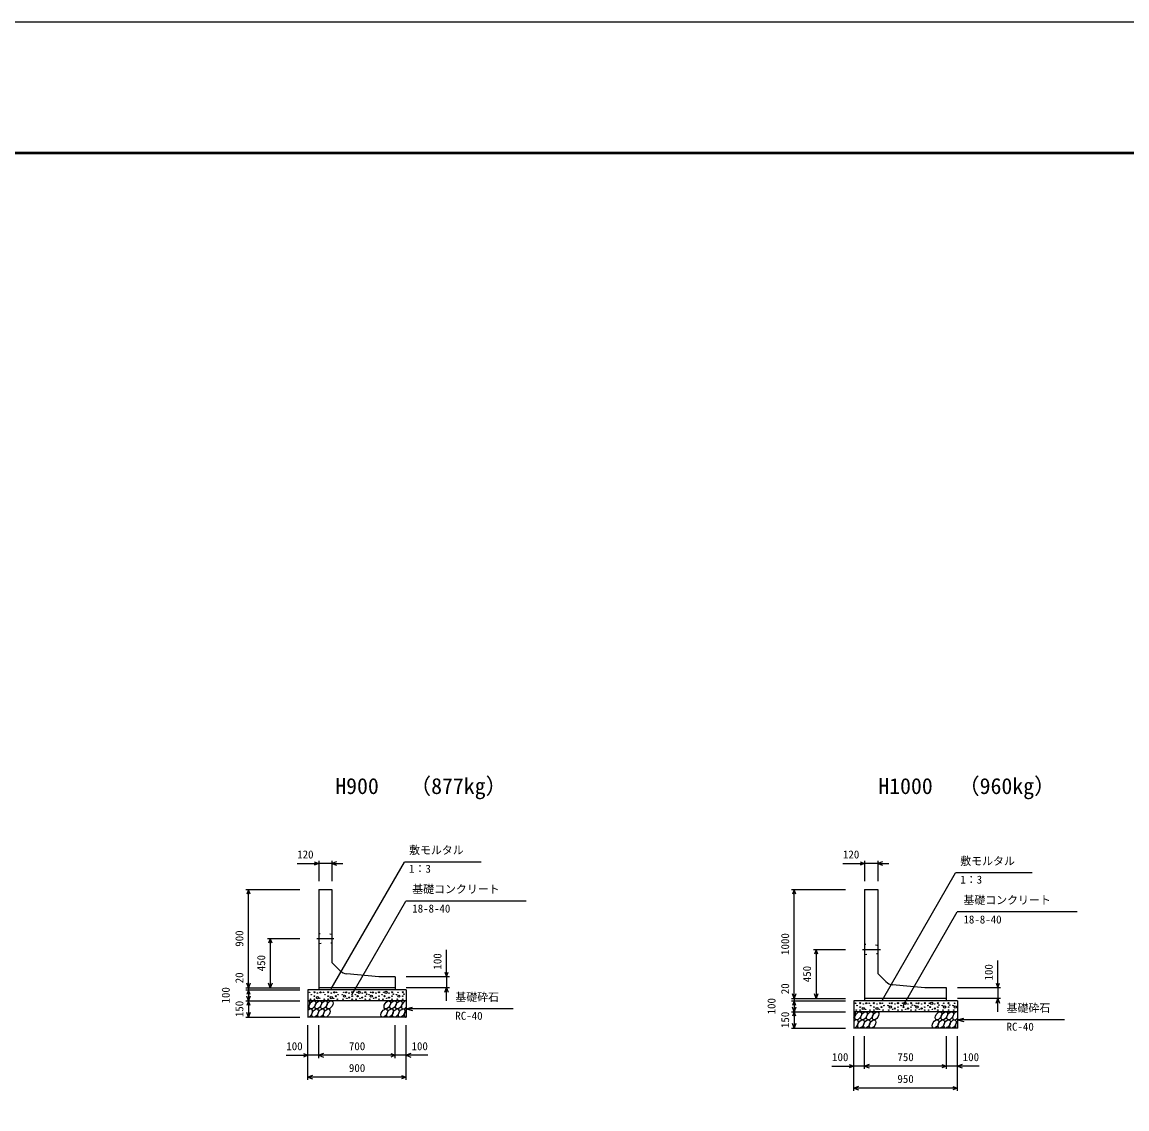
# Model space of a CAD drawing. Units: millimetres, scale not verified. Extents: x -50400 to 50400, y -17820 to 17820.
# Drawn here: x 9631 to 19753, y 7861 to 17820 of the extents above; entities that cross this region are included whole.
import ezdxf
from ezdxf.enums import TextEntityAlignment as Align

# ---------------------------------------------------------------- set-up
doc = ezdxf.new("R2010")
doc.units = ezdxf.units.MM
doc.header["$LTSCALE"] = 60
doc.linetypes.add('DOTTED', pattern=[1.75, 0.25, -1.5])
doc.linetypes.add('LONG_DASHED_DOTTED', pattern=[15.25, 12, -1.5, 0.25, -1.5])
for name, color, linetype, lineweight in [('0-0_CENTER', 7, 'LONG_DASHED_DOTTED', 25), ('0-1_DIM', 7, 'Continuous', 25), ('0-2_Defpoints', 5, 'Continuous', 25), ('0-3_HATCH', 6, 'Continuous', 25), ('0-6_OUTLINE', 1, 'Continuous', 25), ('0-7_OUTLINE2', 4, 'DOTTED', 25), ('0-8_TXT', 7, 'Continuous', 25), ('0-9_WAKU', 3, 'Continuous', 25)]:
    doc.layers.add(name, color=color, linetype=linetype, lineweight=lineweight)
doc.styles.add('ＭＳ ゴシック', font='')
doc.styles.get('ＭＳ ゴシック').set_extended_font_data('MS Gothic')

msp = doc.modelspace()

# ---------------------------------------------------------------- linework, layer by layer
at = {"layer": '0-0_CENTER'}
for p, q in [((12331.59, 9422.24), (12487.89, 9422.24)), ((17331.19, 9322.24), (17495.98, 9322.24))]:
    msp.add_line(p, q, dxfattribs=at)
at = {"layer": '0-1_DIM'}
for p, q in [((12350, 10134.13), (12350, 9947.24)), ((12462.15, 8960.91), (13133.42, 10123.59)), ((12470, 10134.13), (12470, 9947.24)), ((13835.83, 10123.59), (13133.42, 10123.59)), ((17350, 10134.13), (17350, 9947.24)), ((17470, 10134.13), (17470, 9947.24)), ((12150.46, 10109.13), (12350, 10109.13)), ((12470, 10109.13), (12350, 10109.13)), ((12470, 10109.13), (12570, 10109.13)), ((17150.46, 10109.13), (17350, 10109.13)), ((17470, 10109.13), (17350, 10109.13)), ((17470, 10109.13), (17570, 10109.13)), ((17512.15, 8860.91), (18183.42, 10023.59)), ((18885.83, 10023.59), (18183.42, 10023.59)), ((11680, 9872.24), (12175, 9872.24)), ((11705, 8972.24), (11705, 9872.24)), ((16680, 9872.24), (17175, 9872.24)), ((16705, 8872.24), (16705, 9872.24)), ((12651.63, 8906.52), (13147.9, 9766.08)), ((14247.44, 9766.08), (13147.9, 9766.08)), ((17701.63, 8806.52), (18197.9, 9666.08)), ((19297.44, 9666.08), (18197.9, 9666.08)), ((11880, 9422.24), (12175, 9422.24)), ((11905, 9422.24), (11905, 8972.24)), ((13520, 9072.24), (13520, 9319.93)), ((16880, 9322.24), (17175, 9322.24)), ((16905, 9322.24), (16905, 8872.24)), ((18570, 8972.24), (18570, 9219.93)), ((13545, 9072.24), (13150, 9072.24)), ((13520, 9072.24), (13520, 8972.24)), ((11680, 8972.24), (12175, 8972.24)), ((11680, 8952.24), (12175, 8952.24)), ((11705, 8972.24), (11705, 8952.24)), ((11705, 8952.24), (11705, 8852.24)), ((13545, 8972.24), (13150, 8972.24)), ((13520, 8852.24), (13520, 8972.24)), ((18595, 8972.24), (18200, 8972.24)), ((18570, 8972.24), (18570, 8872.24)), ((11680, 8852.24), (12175, 8852.24)), ((11705, 8852.24), (11705, 8702.24)), ((16680, 8872.24), (17175, 8872.24)), ((16680, 8852.24), (17175, 8852.24)), ((16705, 8872.24), (16705, 8852.24)), ((16705, 8852.24), (16705, 8752.24)), ((18595, 8872.24), (18200, 8872.24)), ((18570, 8752.24), (18570, 8872.24)), ((13150, 8777.24), (13207.96, 8792.76)), ((14130.32, 8777.24), (13150, 8777.24)), ((13150, 8777.24), (13207.96, 8761.71)), ((16680, 8752.24), (17175, 8752.24)), ((16705, 8752.24), (16705, 8602.24)), ((11680, 8702.24), (12175, 8702.24)), ((12250, 8127.24), (12250, 8627.24)), ((12350, 8327.24), (12350, 8627.24)), ((13050, 8327.24), (13050, 8627.24)), ((13050, 8327.24), (13050, 8627.24)), ((13150, 8127.24), (13150, 8627.24)), ((18200, 8677.24), (18257.96, 8692.76)), ((19180.32, 8677.24), (18200, 8677.24)), ((18200, 8677.24), (18257.96, 8661.71)), ((16680, 8602.24), (17175, 8602.24)), ((17250, 8027.24), (17250, 8527.24)), ((17350, 8227.24), (17350, 8527.24)), ((18100, 8227.24), (18100, 8527.24)), ((18100, 8227.24), (18100, 8527.24)), ((18200, 8027.24), (18200, 8527.24)), ((12050.45, 8352.24), (12250, 8352.24)), ((12350, 8352.24), (12250, 8352.24)), ((13050, 8352.24), (12350, 8352.24)), ((13150, 8352.24), (13050, 8352.24)), ((13349.54, 8352.24), (13150, 8352.24)), ((17050.45, 8252.24), (17250, 8252.24)), ((17350, 8252.24), (17250, 8252.24)), ((18100, 8252.24), (17350, 8252.24)), ((18200, 8252.24), (18100, 8252.24)), ((18399.54, 8252.24), (18200, 8252.24)), ((13150, 8152.24), (12250, 8152.24)), ((18200, 8052.24), (17250, 8052.24))]:
    msp.add_line(p, q, dxfattribs=at)
for points in [[(12307.71, 10124.52), (12350, 10109.13), (12307.71, 10093.74)], [(12512.29, 10124.52), (12470, 10109.13), (12512.29, 10093.74)], [(17307.71, 10124.52), (17350, 10109.13), (17307.71, 10093.74)], [(17512.29, 10124.52), (17470, 10109.13), (17512.29, 10093.74)], [(11720.39, 9829.95), (11705, 9872.24), (11689.61, 9829.95)], [(16720.39, 9829.95), (16705, 9872.24), (16689.61, 9829.95)], [(11920.39, 9379.95), (11905, 9422.24), (11889.61, 9379.95)], [(16920.39, 9279.95), (16905, 9322.24), (16889.61, 9279.95)], [(13504.61, 9114.52), (13520, 9072.24), (13535.39, 9114.52)], [(11720.39, 9014.52), (11705, 8972.24), (11689.61, 9014.52)], [(11920.39, 9014.52), (11905, 8972.24), (11889.61, 9014.52)], [(18554.61, 9014.52), (18570, 8972.24), (18585.39, 9014.52)], [(11720.39, 8909.95), (11705, 8952.24), (11689.61, 8909.95)], [(13504.61, 8929.95), (13520, 8972.24), (13535.39, 8929.95)], [(16720.39, 8914.52), (16705, 8872.24), (16689.61, 8914.52)], [(16920.39, 8914.52), (16905, 8872.24), (16889.61, 8914.52)], [(11720.39, 8894.52), (11705, 8852.24), (11689.61, 8894.52)], [(11720.39, 8809.95), (11705, 8852.24), (11689.61, 8809.95)], [(16720.39, 8809.95), (16705, 8852.24), (16689.61, 8809.95)], [(18554.61, 8829.95), (18570, 8872.24), (18585.39, 8829.95)], [(11720.39, 8744.52), (11705, 8702.24), (11689.61, 8744.52)], [(16720.39, 8794.52), (16705, 8752.24), (16689.61, 8794.52)], [(16720.39, 8709.95), (16705, 8752.24), (16689.61, 8709.95)], [(16720.39, 8644.52), (16705, 8602.24), (16689.61, 8644.52)], [(12207.71, 8367.63), (12250, 8352.24), (12207.71, 8336.84)], [(12392.29, 8367.63), (12350, 8352.24), (12392.29, 8336.84)], [(13007.71, 8367.63), (13050, 8352.24), (13007.71, 8336.84)], [(13192.29, 8367.63), (13150, 8352.24), (13192.29, 8336.84)], [(17207.71, 8267.63), (17250, 8252.24), (17207.71, 8236.84)], [(17392.29, 8267.63), (17350, 8252.24), (17392.29, 8236.84)], [(18057.71, 8267.63), (18100, 8252.24), (18057.71, 8236.84)], [(18242.29, 8267.63), (18200, 8252.24), (18242.29, 8236.84)], [(12292.29, 8167.63), (12250, 8152.24), (12292.29, 8136.84)], [(13107.71, 8167.63), (13150, 8152.24), (13107.71, 8136.84)], [(17292.29, 8067.63), (17250, 8052.24), (17292.29, 8036.84)], [(18157.71, 8067.63), (18200, 8052.24), (18157.71, 8036.84)]]:
    msp.add_lwpolyline(points, dxfattribs=at)
at = {"layer": '0-2_Defpoints'}
msp.add_lwpolyline([(0, -17820), (50400, -17820), (50400, 17820), (0, 17820)], close=True, dxfattribs=at)
at = {"layer": '0-3_HATCH'}
for centre, radius in [((12265.97, 8929.41), 2.5), ((12279.99, 8908.4), 2.5), ((12308.86, 8930.29), 5), ((12336.9, 8922.41), 2.5), ((12364.94, 8929.41), 5), ((12392.07, 8929.41), 2.5), ((12406.09, 8908.4), 2.5), ((12434.97, 8930.29), 5), ((12463.01, 8922.41), 2.5), ((12491.04, 8929.41), 5), ((12512.07, 8929.41), 2.5), ((12526.09, 8908.4), 2.5), ((12563.91, 8908.4), 2.5), ((12577.93, 8929.41), 2.5), ((12598.96, 8929.41), 5), ((12626.99, 8922.41), 2.5), ((12655.03, 8930.29), 5), ((12683.91, 8908.4), 2.5), ((12697.93, 8929.41), 2.5), ((12718.96, 8929.41), 10), ((12746.99, 8922.41), 2.5), ((12775.03, 8930.29), 5), ((12786.37, 8912.72), 2.5), ((12809.13, 8908.4), 2.5), ((12823.15, 8929.41), 2.5), ((12844.18, 8929.41), 5), ((12872.22, 8922.41), 2.5), ((12900.26, 8930.29), 5), ((12929.13, 8908.4), 2.5), ((12943.15, 8929.41), 2.5), ((12964.18, 8929.41), 10), ((12992.22, 8922.41), 2.5), ((13020.26, 8930.29), 5), ((13031.6, 8912.72), 2.5), ((13061.06, 8908.4), 2.5), ((13075.08, 8929.41), 2.5), ((13118.7, 8930.29), 5), ((13130.04, 8912.72), 2.5), ((12272.98, 8866.38), 2.5), ((12308.86, 8894.4), 2.5), ((12308.86, 8866.38), 2.5), ((12336.9, 8881.26), 10), ((12357.93, 8874.26), 2.5), ((12399.08, 8866.38), 2.5), ((12434.97, 8894.4), 2.5), ((12434.97, 8866.38), 2.5), ((12463.01, 8881.26), 10), ((12484.03, 8874.26), 2.5), ((12505.06, 8894.4), 5), ((12519.08, 8866.38), 2.5), ((12570.92, 8866.38), 2.5), ((12584.94, 8894.4), 10), ((12605.97, 8874.26), 2.5), ((12626.99, 8881.26), 5), ((12655.03, 8894.4), 2.5), ((12655.03, 8866.38), 2.5), ((12690.92, 8866.38), 2.5), ((12704.94, 8894.4), 5), ((12725.97, 8874.26), 2.5), ((12746.99, 8881.26), 5), ((12775.03, 8894.4), 2.5), ((12775.03, 8866.38), 2.5), ((12816.14, 8866.38), 2.5), ((12830.16, 8894.4), 10), ((12851.19, 8874.26), 2.5), ((12872.22, 8881.26), 5), ((12900.26, 8894.4), 2.5), ((12900.26, 8866.38), 2.5), ((12936.14, 8866.38), 2.5), ((12950.16, 8894.4), 5), ((12971.19, 8874.26), 2.5), ((12992.22, 8881.26), 5), ((13020.26, 8894.4), 2.5), ((13020.26, 8866.38), 2.5), ((13068.07, 8866.38), 2.5), ((13082.09, 8894.4), 10), ((13118.7, 8894.4), 2.5), ((13118.7, 8866.38), 2.5), ((17265.97, 8829.41), 2.5), ((17279.99, 8808.4), 2.5), ((17308.86, 8830.29), 5), ((17336.9, 8822.41), 2.5), ((17364.94, 8829.41), 5), ((17392.07, 8829.41), 2.5), ((17406.09, 8808.4), 2.5), ((17434.97, 8830.29), 5), ((17463.01, 8822.41), 2.5), ((17491.04, 8829.41), 5), ((17512.07, 8829.41), 2.5), ((17526.09, 8808.4), 2.5), ((17563.91, 8808.4), 2.5), ((17577.93, 8829.41), 2.5), ((17598.96, 8829.41), 5), ((17626.99, 8822.41), 2.5), ((17655.03, 8830.29), 5), ((17683.91, 8808.4), 2.5), ((17697.93, 8829.41), 2.5), ((17718.96, 8829.41), 10), ((17746.99, 8822.41), 2.5), ((17775.03, 8830.29), 5), ((17786.37, 8812.72), 2.5), ((17809.13, 8808.4), 2.5), ((17823.15, 8829.41), 2.5), ((17844.18, 8829.41), 5), ((17872.22, 8822.41), 2.5), ((17900.26, 8830.29), 5), ((17929.13, 8808.4), 2.5), ((17943.15, 8829.41), 2.5), ((17964.18, 8829.41), 10), ((17992.22, 8822.41), 2.5), ((18020.26, 8830.29), 5), ((18031.6, 8812.72), 2.5), ((18061.06, 8808.4), 2.5), ((18075.08, 8829.41), 2.5), ((18118.7, 8830.29), 5), ((18130.04, 8812.72), 2.5), ((18159.5, 8808.4), 2.5), ((18173.51, 8829.41), 2.5), ((17272.98, 8766.38), 2.5), ((17308.86, 8794.4), 2.5), ((17308.86, 8766.38), 2.5), ((17336.9, 8781.26), 10), ((17357.93, 8774.26), 2.5), ((17399.08, 8766.38), 2.5), ((17434.97, 8794.4), 2.5), ((17434.97, 8766.38), 2.5), ((17463.01, 8781.26), 10), ((17484.03, 8774.26), 2.5), ((17505.06, 8794.4), 5), ((17519.08, 8766.38), 2.5), ((17570.92, 8766.38), 2.5), ((17584.94, 8794.4), 10), ((17605.97, 8774.26), 2.5), ((17626.99, 8781.26), 5), ((17655.03, 8794.4), 2.5), ((17655.03, 8766.38), 2.5), ((17690.92, 8766.38), 2.5), ((17704.94, 8794.4), 5), ((17725.97, 8774.26), 2.5), ((17746.99, 8781.26), 5), ((17775.03, 8794.4), 2.5), ((17775.03, 8766.38), 2.5), ((17816.14, 8766.38), 2.5), ((17830.16, 8794.4), 10), ((17851.19, 8774.26), 2.5), ((17872.22, 8781.26), 5), ((17900.26, 8794.4), 2.5), ((17900.26, 8766.38), 2.5), ((17936.14, 8766.38), 2.5), ((17950.16, 8794.4), 5), ((17971.19, 8774.26), 2.5), ((17992.22, 8781.26), 5), ((18020.26, 8794.4), 2.5), ((18020.26, 8766.38), 2.5), ((18068.07, 8766.38), 2.5), ((18082.09, 8794.4), 10), ((18118.7, 8794.4), 2.5), ((18118.7, 8766.38), 2.5), ((18166.51, 8766.38), 2.5), ((18180.53, 8794.4), 10)]:
    msp.add_circle(centre, radius, dxfattribs=at)
for centre, start_param, end_param in [((12237.63, 8814.71), 4.385593, 6.67454438), ((13136.14, 8814.71), 0.33577149, 4.44118059), ((12262.96, 8739.72), 3.51114638, 7.548991), ((13161.46, 8739.72), 1.2110787, 3.56587337), ((17237.63, 8714.71), 4.385593, 6.67454438), ((18186.14, 8714.71), 0.33577149, 4.44118059), ((17262.96, 8639.72), 3.51114638, 7.548991), ((18211.46, 8639.72), 1.2110787, 3.56587337)]:
    msp.add_ellipse(centre, major_axis=(21.81, 35.31), ratio=0.5792, start_param=start_param, end_param=end_param, dxfattribs=at)
for centre in [(12290.84, 8814.71), (12344.05, 8814.71), (12397.26, 8814.71), (12450.47, 8814.71), (12976.51, 8814.71), (13029.72, 8814.71), (13082.93, 8814.71), (12316.16, 8739.72), (12369.37, 8739.72), (12422.58, 8739.72), (12948.63, 8739.72), (13001.84, 8739.72), (13055.04, 8739.72), (13108.25, 8739.72), (17290.84, 8714.71), (17344.05, 8714.71), (17397.26, 8714.71), (17450.47, 8714.71), (18026.51, 8714.71), (18079.72, 8714.71), (18132.93, 8714.71), (17316.16, 8639.72), (17369.37, 8639.72), (17422.58, 8639.72), (17998.63, 8639.72), (18051.84, 8639.72), (18105.04, 8639.72), (18158.25, 8639.72)]:
    msp.add_ellipse(centre, major_axis=(21.81, 35.31), ratio=0.5792, dxfattribs=at)
at = {"layer": '0-6_OUTLINE'}
for p, q in [((12350, 9872.24), (12470, 9872.24)), ((12350, 9872.24), (12350, 8952.24)), ((12470, 9872.24), (12470, 9202.24)), ((17350, 9872.24), (17470, 9872.24)), ((17350, 9872.24), (17350, 8852.24)), ((17470, 9872.24), (17470, 9102.24)), ((12544.4, 9127.84), (12470, 9202.24)), ((12900, 9072.24), (12606.06, 9098.96)), ((13050, 9072.24), (12900, 9072.24)), ((13050, 9072.24), (13050, 8952.24)), ((17544.4, 9027.84), (17470, 9102.24)), ((13050, 8972.24), (12350, 8972.24)), ((13150, 8952.24), (13150, 8702.24)), ((17900, 8972.24), (17606.06, 8998.96)), ((13150, 8852.24), (12250, 8852.24)), ((18100, 8872.24), (17350, 8872.24)), ((18200, 8852.24), (18200, 8602.24)), ((18200, 8752.24), (17250, 8752.24)), ((13150, 8702.24), (12250, 8702.24)), ((18200, 8602.24), (17250, 8602.24))]:
    msp.add_line(p, q, dxfattribs=at)
for points in [[(13150, 8952.24), (12250, 8952.24), (12250, 8702.24)], [(18100, 8852.24), (18100, 8972.24), (17900, 8972.24)], [(18200, 8852.24), (17250, 8852.24), (17250, 8602.24)]]:
    msp.add_lwpolyline(points, dxfattribs=at)
for centre in [(12615.11, 9198.55), (17615.11, 9098.55)]:
    msp.add_arc(centre, 100, 225, 264.80557, dxfattribs=at)
at = {"layer": '0-7_OUTLINE2'}
for p, q in [((12355, 9466.92), (12350, 9472.24)), ((12465, 9460.05), (12355, 9466.92)), ((12465, 9460.05), (12470, 9464.74)), ((12355, 9377.55), (12350, 9372.24)), ((12355, 9377.55), (12465, 9384.42)), ((12465, 9384.42), (12470, 9379.74)), ((17355, 9366.92), (17350, 9372.24)), ((17465, 9360.05), (17355, 9366.92)), ((17465, 9360.05), (17470, 9364.74)), ((17355, 9277.55), (17350, 9272.24)), ((17355, 9277.55), (17465, 9284.42)), ((17465, 9284.42), (17470, 9279.74))]:
    msp.add_line(p, q, dxfattribs=at)
at = {"layer": '0-9_WAKU', "lineweight": 50}
msp.add_lwpolyline([(1200, -16620), (49200, -16620), (49200, 16620), (1200, 16620)], close=True, dxfattribs=at)

# ---------------------------------------------------------------- texts
at = {"layer": '0-1_DIM', "style": 'ＭＳ ゴシック'}
for s, p in [('120', (12151.36, 10134.13)), ('敷モルタル', (13176.27, 10173.59)), ('120', (17151.36, 10134.13)), ('敷モルタル', (18226.27, 10073.59)), ('1：3', (13176.27, 10003.47)), ('基礎コンクリート', (13205.15, 9816.08)), ('1：3', (18226.27, 9903.47)), ('基礎コンクリート', (18255.15, 9716.08)), ('18-8-40', (13205.15, 9638.45)), ('18-8-40', (18255.15, 9538.45)), ('基礎砕石', (13600.25, 8827.24)), ('基礎砕石', (18650.25, 8727.24)), ('RC-40', (13600.25, 8655.86)), ('RC-40', (18650.25, 8555.86)), ('100', (12051.36, 8377.24)), ('700', (12625, 8377.24)), ('100', (13198.64, 8377.24)), ('100', (17051.36, 8277.24)), ('750', (17650, 8277.24)), ('100', (18248.64, 8277.24)), ('900', (12625, 8177.24)), ('950', (17650, 8077.24))]:
    msp.add_text(s, height=73.31, dxfattribs=at).set_placement(p, align=Align.BOTTOM_LEFT)
for s, p in [('900', (11680, 9347.24)), ('1000', (16680, 9272.24)), ('450', (11880, 9122.24)), ('100', (13495, 9137.88)), ('450', (16880, 9022.24)), ('100', (18545, 9037.88)), ('20', (11680, 9012.3)), ('100', (11555, 8827.24)), ('20', (16680, 8912.3)), ('150', (11680, 8702.24)), ('100', (16555, 8727.24)), ('150', (16680, 8602.24))]:
    msp.add_text(s, height=73.31, rotation=90, dxfattribs=at).set_placement(p, align=Align.BOTTOM_LEFT)
at = {"layer": '0-8_TXT', "style": 'ＭＳ ゴシック'}
for s, p in [('H900', (12500, 10702.48)), ('（877kg）', (13178.62, 10702.48)), ('H1000', (17475, 10702.48)), ('（960kg）', (18203.62, 10702.48))]:
    msp.add_text(s, height=146.6, dxfattribs=at).set_placement(p, align=Align.BOTTOM_LEFT)

doc.saveas('drawing.dxf')
